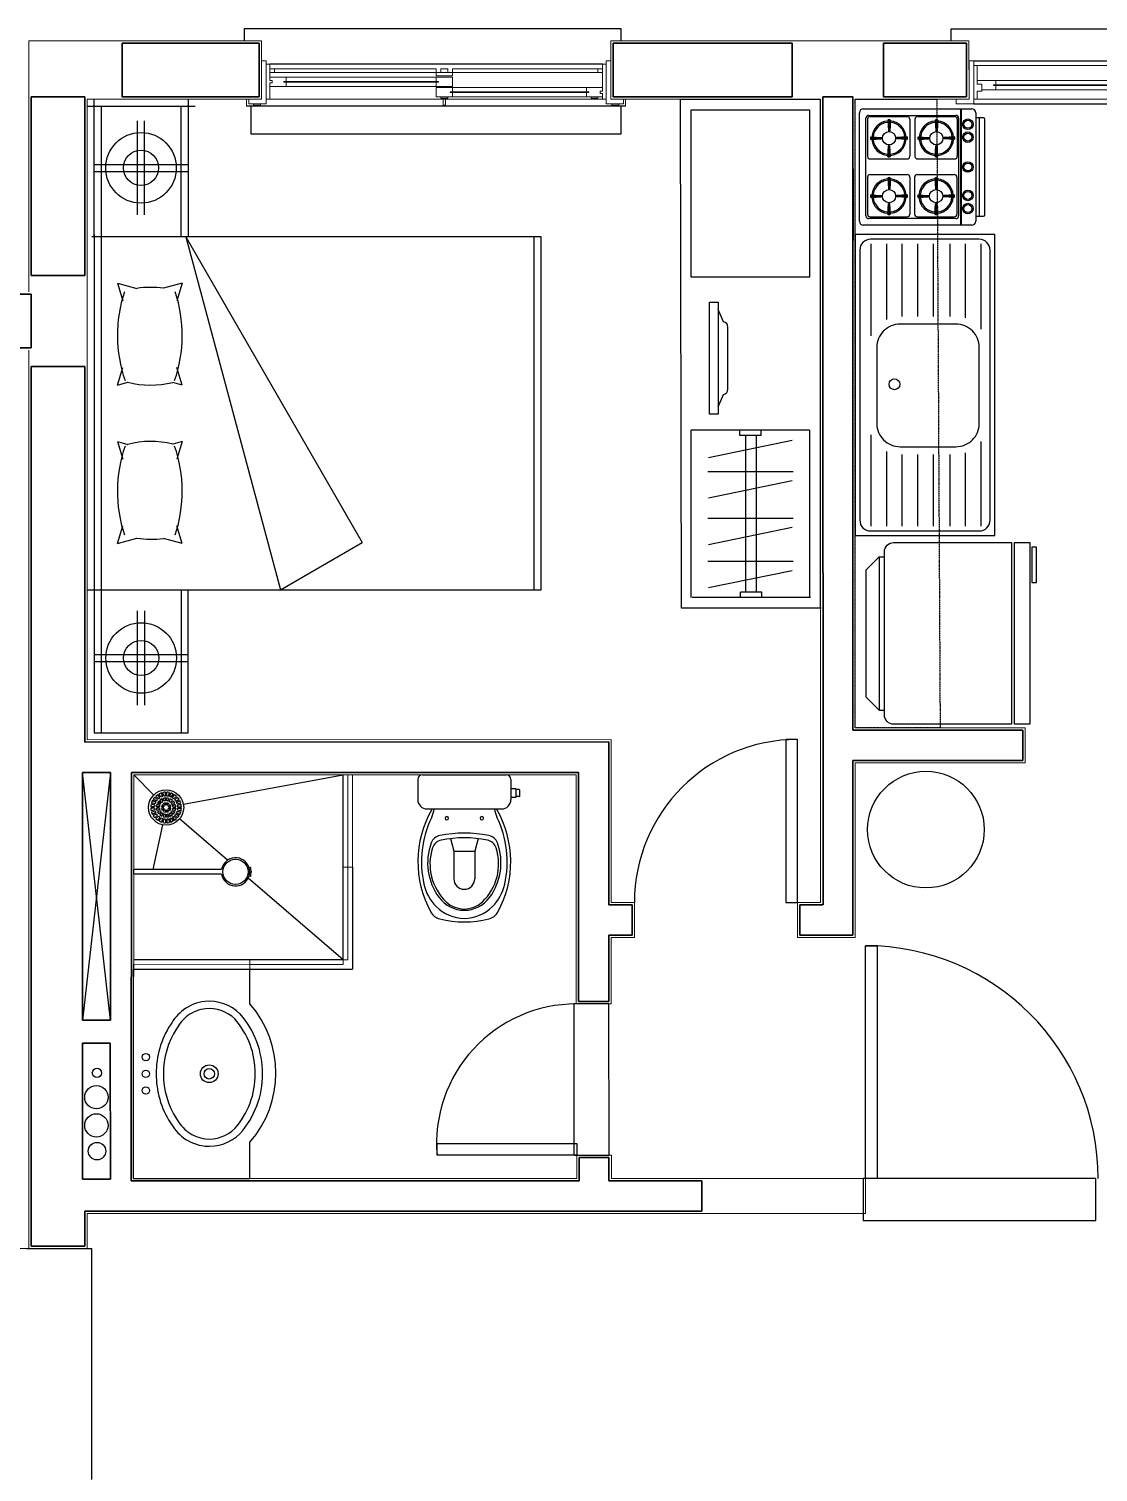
# Model space of a CAD drawing. Header units: millimetres. Extents: x -32319 to 9885, y 990 to 22164.
# Drawn here: x -2477 to 2116, y 15960 to 22158 of the extents above; entities that cross this region are included whole.
import ezdxf

# ---------------------------------------------------------------- set-up
doc = ezdxf.new("R2010")
doc.units = ezdxf.units.MM
doc.linetypes.add('HIDDEN', pattern=[0.375, 0.25, -0.125])
doc.layers.add('door', color=53, linetype='Continuous')
doc.layers.add('furniture', color=34, linetype='Continuous')
for name, color, linetype, lineweight in [('plaster', 4, 'Continuous', 13), ('wall', 5, 'Continuous', 35), ('wind', 161, 'Continuous', 5)]:
    doc.layers.add(name, color=color, linetype=linetype, lineweight=lineweight)

msp = doc.modelspace()

# ---------------------------------------------------------------- linework, layer by layer
for p, q in [((1484.7, 22157.9, 27000), (2718.8, 22157.9, 27000)), ((1484.7, 22105.9, 27000), (1484.7, 22157.9, 27000)), ((1581.7, 22020.9), (2641.7, 22020.9)), ((85.9, 21825.9), (-1542.3, 21825.9)), ((1581.7, 21835.9), (2641.7, 21835.9)), ((-2127.3, 18965.2), (-2247.3, 17901.8)), ((-2127.3, 17901.8), (-2247.3, 18965.1)), ((14.3, 17970.9), (-135.7, 17970.9)), ((-135.7, 17970.9), (-135.7, 17320.9)), ((16.4, 17320.9), (14.3, 17970.9)), ((-133.6, 17320.9), (16.4, 17320.9)), ((2106.6, 17220.9), (1106.6, 17220.9)), ((1106.6, 17220.9), (1106.6, 17040.9)), ((2106.6, 17040.9), (2106.6, 17220.9)), ((1106.6, 17040.9), (2106.6, 17040.9)), ((-2487.2, 16920.8), (-2207.2, 16920.8)), ((-2207.2, 15929.2), (-2207.2, 16920.8))]:
    msp.add_line(p, q)
for points in [[(67.8, 22105.8), (67.8, 22157.8), (-1552.2, 22157.8), (-1552.2, 22105.8)], [(-12.3, 22005.9), (-1442.3, 22005.9)]]:
    msp.add_lwpolyline(points)
for centre, radius in [((-2184.7, 17674.8), 20), ((-2187.3, 17570.2), 50), ((-2187.3, 17449.3), 50), ((-2184.7, 17338.8), 37.5)]:
    msp.add_circle(centre, radius)
at = {"layer": 'door'}
for p, q in [((824.2, 19106.4), (774.2, 19106.4)), ((774.2, 19106.4), (774.2, 18406.4)), ((824.2, 18406.4), (824.2, 19106.4)), ((774.2, 18406.4), (824.2, 18406.4)), ((1116.5, 18220.9), (1166.5, 18220.9)), ((1116.5, 17220.9), (1116.5, 18220.9)), ((1166.5, 18220.9), (1166.5, 17220.9)), ((-723.7, 17370.9), (-123.7, 17370.9)), ((-723.7, 17320.9), (-723.7, 17370.9)), ((-123.7, 17370.9), (-123.7, 17320.9)), ((-123.7, 17320.9), (-723.7, 17320.9)), ((1166.5, 17220.9), (1106.5, 17220.9))]:
    msp.add_line(p, q, dxfattribs=at)
for centre, radius, start, end in [((824.2, 18406.4), 700, 90, 179.99937), ((1116.5, 17220.9), 1000, 0.00106, 90), ((-125.8, 17370.9), 600, 90, 184.76364), ((-2477.4, 15929.2), 991.5, 89.99517, 180)]:
    msp.add_arc(centre, radius, start, end, dxfattribs=at)
at = {"layer": 'furniture'}
for p, q in [((-2227.3, 21825.6), (-1762.5, 21825.6)), ((-2197, 21265), (-2197, 21855.9)), ((-2166.5, 21825.6), (-2166.5, 19135.6)), ((-1823.1, 21265), (-1823.1, 21825.6)), ((-1792.8, 21855.9), (-1792.8, 21265)), ((325.8, 19670.6), (322.7, 21855.9)), ((322.7, 21855.9), (922.7, 21855.9)), ((921.9, 21855.9), (922.4, 19670.6)), ((-2010.6, 21359), (-2010.6, 21763.2)), ((-1980.3, 21359), (-1980.3, 21763.2)), ((368.5, 21091.4), (368.5, 21810.1)), ((368.5, 21810.1), (876.9, 21810.1)), ((1090.5, 21331.6), (1090.5, 21797.5)), ((1107.6, 21814.6), (1573.5, 21814.6)), ((1119, 21354.4), (1119, 21774.8)), ((1125.7, 21769.6), (1125.7, 21610.6)), ((1130.3, 21786.2), (1505.3, 21786.2)), ((1137.1, 21781), (1296.1, 21781)), ((1212.3, 21765.7), (1215.1, 21720.2)), ((1218, 21765.7), (1218, 21767.6)), ((1218, 21765.7), (1218, 21718.7)), ((1223.7, 21765.7), (1220.8, 21720.2)), ((1307.5, 21769.6), (1307.5, 21610.6)), ((1329.2, 21769.6), (1329.2, 21610.6)), ((1340.6, 21781), (1499.6, 21781)), ((1415.8, 21765.7), (1418.6, 21720.2)), ((1421.5, 21765.7), (1421.5, 21767.6)), ((1421.5, 21765.7), (1421.5, 21718.7)), ((1427.2, 21765.7), (1424.3, 21720.2)), ((1511, 21769.6), (1511, 21610.6)), ((1516.7, 21774.8), (1516.7, 21354.4)), ((1525.9, 21314.6), (1525.9, 21814.6)), ((1528.8, 21314.6), (1528.8, 21814.6)), ((1590.5, 21797.5), (1590.5, 21331.6)), ((1624.2, 21775.2), (1590.5, 21775.2)), ((1607.2, 21353.9), (1607.2, 21775.2)), ((1629.9, 21359.6), (1629.9, 21769.6)), ((1140.4, 21693.7), (1185.8, 21690.9)), ((1295.6, 21693.7), (1250.1, 21690.9)), ((1343.9, 21693.7), (1389.3, 21690.9)), ((1499.1, 21693.7), (1453.6, 21690.9)), ((1140.4, 21688.1), (1138.4, 21688.1)), ((1140.4, 21688.1), (1187.3, 21688.1)), ((1140.4, 21682.4), (1185.8, 21685.2)), ((1212.3, 21610.5), (1215.1, 21655.9)), ((1218, 21610.5), (1218, 21657.4)), ((1223.7, 21610.5), (1220.8, 21655.9)), ((1295.6, 21688.1), (1248.7, 21688.1)), ((1295.6, 21682.4), (1250.1, 21685.2)), ((1295.6, 21688.1), (1297.5, 21688.1)), ((1343.9, 21688.1), (1341.9, 21688.1)), ((1343.9, 21688.1), (1390.8, 21688.1)), ((1343.9, 21682.4), (1389.3, 21685.2)), ((1415.8, 21610.5), (1418.6, 21655.9)), ((1421.5, 21610.5), (1421.5, 21657.4)), ((1427.2, 21610.5), (1424.3, 21655.9)), ((1499.1, 21688.1), (1452.2, 21688.1)), ((1499.1, 21682.4), (1453.6, 21685.2)), ((1499.1, 21688.1), (1501, 21688.1)), ((-2197.6, 21576.2), (-1793.4, 21576.2)), ((1137.1, 21599.2), (1296.1, 21599.2)), ((1218, 21610.5), (1218, 21608.5)), ((1340.6, 21599.2), (1499.6, 21599.2)), ((1421.5, 21610.5), (1421.5, 21608.5)), ((-2197.6, 21545.9), (-1793.4, 21545.9)), ((1125.7, 21521.2), (1125.7, 21362.1)), ((1137.1, 21532.5), (1296.1, 21532.5)), ((1212.3, 21517.2), (1215.1, 21471.7)), ((1218, 21517.2), (1218, 21519.1)), ((1218, 21517.2), (1218, 21470.3)), ((1223.7, 21517.2), (1220.8, 21471.7)), ((1307.5, 21521.2), (1307.5, 21362.1)), ((1327.8, 21521.2), (1327.8, 21362.1)), ((1339.2, 21532.5), (1498.3, 21532.5)), ((1414.4, 21517.2), (1417.3, 21471.7)), ((1420.1, 21517.2), (1420.1, 21519.1)), ((1420.1, 21517.2), (1420.1, 21470.3)), ((1425.8, 21517.2), (1423, 21471.7)), ((1509.7, 21521.2), (1509.7, 21362.1)), ((1140.4, 21445.3), (1185.8, 21442.4)), ((1295.6, 21445.3), (1250.1, 21442.4)), ((1342.5, 21445.3), (1388, 21442.4)), ((1497.7, 21445.3), (1452.3, 21442.4)), ((1140.4, 21439.6), (1138.4, 21439.6)), ((1140.4, 21439.6), (1187.3, 21439.6)), ((1140.4, 21433.9), (1185.8, 21436.7)), ((1212.3, 21362), (1215.1, 21407.4)), ((1218, 21362), (1218, 21408.9)), ((1223.7, 21362), (1220.8, 21407.4)), ((1295.6, 21439.6), (1248.7, 21439.6)), ((1295.6, 21433.9), (1250.1, 21436.7)), ((1295.6, 21439.6), (1297.5, 21439.6)), ((1342.5, 21439.6), (1340.6, 21439.6)), ((1342.5, 21439.6), (1389.5, 21439.6)), ((1342.5, 21433.9), (1388, 21436.7)), ((1414.4, 21362), (1417.3, 21407.4)), ((1420.1, 21362), (1420.1, 21408.9)), ((1425.8, 21362), (1423, 21407.4)), ((1497.7, 21439.6), (1450.8, 21439.6)), ((1497.7, 21433.9), (1452.3, 21436.7)), ((1497.7, 21439.6), (1499.7, 21439.6)), ((1505.3, 21343), (1130.3, 21343)), ((1137.1, 21350.7), (1296.1, 21350.7)), ((1218, 21362), (1218, 21360)), ((1339.2, 21350.7), (1498.3, 21350.7)), ((1420.1, 21362), (1420.1, 21360)), ((1590.5, 21353.9), (1624.2, 21353.9)), ((-277.1, 21265), (-2207.1, 21265)), ((-2197, 21275.1), (-2197, 19739.2)), ((-1802.9, 21265), (-1396.8, 19749.3)), ((-1802.9, 21265), (-1045.1, 19952.3)), ((-307.4, 21265), (-307.4, 19749.3)), ((-277.1, 19749.3), (-277.1, 21265)), ((1672.5, 21274.5), (1072.4, 21274.5)), ((1072.4, 21274.5), (1072.5, 19981.8)), ((1573.5, 21314.6), (1107.6, 21314.6)), ((1614.8, 21274.5), (1148.9, 21274.5)), ((1672.5, 19981.8), (1672.5, 21274.5)), ((1092.5, 21207.9), (1092.5, 20048.4)), ((1605.8, 21254.5), (1139.1, 21254.5)), ((1141.8, 20839.4), (1141.8, 21234.5)), ((1208.5, 20910.1), (1208.5, 21234.5)), ((1275.1, 20923.4), (1275.1, 21234.5)), ((1341.8, 20923.4), (1341.8, 21234.5)), ((1408.5, 20923.4), (1408.5, 21234.5)), ((1480.4, 20923.4), (1480.4, 21234.5)), ((1547.1, 20916.9), (1547.1, 21234.5)), ((1613.7, 20868.2), (1613.7, 21234.5)), ((1652.5, 20048.4), (1652.5, 21207.9)), ((876.9, 21091.4), (368.5, 21091.4)), ((-2097, 21066.2), (-2014.2, 21043.4)), ((-2097, 21066.2), (-2073.3, 20990.6)), ((-1818.4, 21066.2), (-1898.5, 21044.1)), ((-1818.4, 21066.2), (-1842.1, 20990.6)), ((447, 20503.8), (447, 20984.2)), ((447, 20984.2), (484.2, 20984.2)), ((484.2, 20984.2), (484.2, 20503.8)), ((506.7, 20900.4), (484.2, 20952.8)), ((526.1, 20611), (526.1, 20876.9)), ((526.1, 20665.2), (526.1, 20822.7)), ((526.1, 20665.2), (526.1, 20822.7)), ((-2097, 20628.1), (-2073.3, 20703.7)), ((-1818.4, 20628.1), (-1842.1, 20703.7)), ((-2097, 20628.1), (-2052.2, 20640.4)), ((-1818.4, 20628.1), (-1859.5, 20639.4)), ((484.2, 20535.2), (506.7, 20587.5)), ((484.2, 20503.8), (447, 20503.8)), ((368.5, 19716.5), (368.5, 20435.1)), ((876.9, 20435.1), (368.5, 20435.1)), ((576.9, 20412.2), (576.9, 20435.1)), ((668.5, 20412.2), (576.9, 20412.2)), ((602.9, 19739.4), (602.9, 20412.2)), ((648.7, 19739.4), (648.7, 20412.2)), ((668.5, 20412.2), (668.5, 20435.1)), ((1141.8, 20021.8), (1141.8, 20414.1)), ((-2097, 20386.2), (-2052.2, 20373.8)), ((-2097, 20386.2), (-2073.3, 20310.6)), ((-1818.4, 20386.2), (-1859.5, 20374.9)), ((-1818.4, 20386.2), (-1842.1, 20310.6)), ((802.2, 20389.7), (443.1, 20315.6)), ((1208.5, 20021.8), (1208.5, 20343.5)), ((1275.1, 20021.8), (1275.1, 20330.1)), ((1341.8, 20021.8), (1341.8, 20330.1)), ((1408.5, 20021.8), (1408.5, 20330.1)), ((1480.4, 20021.8), (1480.4, 20330.1)), ((1547.1, 20021.8), (1547.1, 20336.7)), ((1613.7, 20021.8), (1613.7, 20385.3)), ((806, 20255.7), (439.4, 20255.7)), ((802.2, 20216.9), (443.1, 20142.8)), ((-2097, 19948), (-2073.3, 20023.6)), ((-1818.4, 19948), (-1842.1, 20023.6)), ((806, 20055), (439.4, 20055)), ((-2097, 19948), (-2014.2, 19970.9)), ((-1818.4, 19948), (-1898.5, 19970.1)), ((802.2, 20016.2), (443.1, 19942.1)), ((1072.5, 19981.8), (1672.5, 19981.8)), ((1139.1, 20001.8), (1605.8, 20001.8)), ((-1396.8, 19749.3), (-1045.1, 19952.3)), ((806, 19870), (439.4, 19870)), ((1175.6, 19890.8), (1198.5, 19890.8)), ((802.2, 19831.1), (443.1, 19757)), ((-2227.3, 19749.3), (-277.1, 19749.3)), ((-2197, 19739.2), (-2196.9, 19135.6)), ((-1823, 19749.3), (-1823, 19135.6)), ((-1792.7, 19135.6), (-1792.7, 19749.3)), ((880, 19716.5), (371.6, 19716.5)), ((580, 19716.5), (580, 19739.4)), ((671.6, 19739.4), (580, 19739.4)), ((671.6, 19716.5), (671.6, 19739.4)), ((-2010.1, 19254.2), (-2010.1, 19658.4)), ((-1979.8, 19254.2), (-1979.8, 19658.4)), ((925.8, 19670.6), (325.8, 19670.6)), ((-2197, 19471.5), (-1792.8, 19471.5)), ((-2197, 19441.2), (-1792.8, 19441.2)), ((1175.6, 19232.9), (1198.5, 19233)), ((-2196.9, 19135.6), (-1792.7, 19135.6)), ((-2027.1, 18955.1), (-1940.8, 18868)), ((-1813.5, 18828.1), (-1127.4, 18955.1)), ((-1127.4, 18160.8), (-1127.4, 18955.1)), ((-806.6, 18935.1), (-806.6, 18848.1)), ((-786.6, 18955.1), (-426.6, 18955.1)), ((-406.6, 18935.1), (-406.6, 18848.1)), ((-1932, 18836.4), (-1946.2, 18844.6)), ((-1929, 18841.6), (-1943.2, 18849.8)), ((-1924.8, 18847.1), (-1936.3, 18858.7)), ((-1920.6, 18851.4), (-1932.1, 18862.9)), ((-1915, 18855.6), (-1923.2, 18869.7)), ((-1909.9, 18832.2), (-1919.1, 18841.5)), ((-1909.8, 18858.6), (-1918, 18872.7)), ((-1905.7, 18836.5), (-1914.9, 18845.7)), ((-1903.4, 18861.3), (-1907.6, 18877)), ((-1901.4, 18839.4), (-1906.3, 18851.4)), ((-1897.6, 18862.8), (-1901.9, 18878.6)), ((-1895.8, 18841.7), (-1900.8, 18853.7)), ((-1890.7, 18863.7), (-1890.7, 18880.1)), ((-1890.7, 18842.7), (-1890.7, 18855.7)), ((-1884.7, 18863.7), (-1884.7, 18880.1)), ((-1884.7, 18842.7), (-1884.7, 18855.7)), ((-1879.7, 18841.7), (-1874.7, 18853.7)), ((-1877.8, 18862.8), (-1873.6, 18878.6)), ((-1874.1, 18839.4), (-1869.1, 18851.4)), ((-1872.1, 18861.3), (-1867.8, 18877)), ((-1869.8, 18836.5), (-1860.6, 18845.7)), ((-1865.6, 18858.6), (-1857.5, 18872.7)), ((-1865.6, 18832.2), (-1856.3, 18841.5)), ((-1860.4, 18855.6), (-1852.3, 18869.7)), ((-1854.9, 18851.4), (-1843.4, 18862.9)), ((-1850.7, 18847.1), (-1839.1, 18858.7)), ((-1846.4, 18841.6), (-1832.3, 18849.8)), ((-1843.4, 18836.4), (-1829.3, 18844.6)), ((-385.6, 18894.3), (-405.6, 18894.3)), ((-385.6, 18857.9), (-405.6, 18857.9)), ((-384.6, 18893.3), (-384.6, 18858.9)), ((-370.6, 18891.1), (-384.6, 18891.1)), ((-370.6, 18861.1), (-384.6, 18861.1)), ((-369.6, 18890.1), (-369.6, 18862.1)), ((-1937.1, 18817.3), (-1953.5, 18817.3)), ((-1937.1, 18811.3), (-1953.5, 18811.3)), ((-1936.2, 18824.2), (-1952, 18828.4)), ((-1936.2, 18804.4), (-1952, 18800.2)), ((-1934.7, 18830), (-1950.5, 18834.2)), ((-1934.7, 18798.6), (-1950.5, 18794.4)), ((-1932, 18792.2), (-1946.2, 18784.1)), ((-1929, 18787), (-1943.2, 18778.9)), ((-1924.8, 18781.5), (-1936.3, 18770)), ((-1916.1, 18817.3), (-1929.1, 18817.3)), ((-1916.1, 18811.3), (-1929.1, 18811.3)), ((-1915.1, 18822.4), (-1927.1, 18827.4)), ((-1915.1, 18806.3), (-1927.1, 18801.3)), ((-1912.8, 18827.9), (-1924.8, 18832.9)), ((-1912.8, 18800.7), (-1924.8, 18795.7)), ((-1909.9, 18796.4), (-1919.1, 18787.2)), ((-1905.7, 18792.2), (-1914.9, 18782.9)), ((-1898.3, 18817.3), (-1908, 18817.3)), ((-1898.3, 18811.3), (-1908, 18811.3)), ((-1901.4, 18789.3), (-1906.3, 18777.2)), ((-1897.3, 18819.7), (-1904.2, 18826.5)), ((-1897.3, 18809), (-1904.2, 18802.1)), ((-1895.8, 18787), (-1900.8, 18774.9)), ((-1893.1, 18823.9), (-1900, 18830.8)), ((-1893.1, 18804.7), (-1900, 18797.9)), ((-1890.7, 18824.9), (-1890.7, 18834.6)), ((-1890.7, 18803.7), (-1890.7, 18794)), ((-1890.7, 18786), (-1890.7, 18772.9)), ((-1884.7, 18824.9), (-1884.7, 18834.6)), ((-1884.7, 18803.7), (-1884.7, 18794)), ((-1884.7, 18786), (-1884.7, 18772.9)), ((-1882.4, 18823.9), (-1875.5, 18830.8)), ((-1882.4, 18804.7), (-1875.5, 18797.9)), ((-1879.7, 18787), (-1874.7, 18774.9)), ((-1878.1, 18819.7), (-1871.3, 18826.5)), ((-1878.1, 18809), (-1871.3, 18802.1)), ((-1877.2, 18817.3), (-1867.5, 18817.3)), ((-1877.2, 18811.3), (-1867.5, 18811.3)), ((-1874.1, 18789.3), (-1869.1, 18777.2)), ((-1869.8, 18792.2), (-1860.6, 18782.9)), ((-1865.6, 18796.4), (-1856.3, 18787.2)), ((-1862.7, 18827.9), (-1850.6, 18832.9)), ((-1862.7, 18800.7), (-1850.6, 18795.7)), ((-1860.4, 18822.4), (-1848.3, 18827.4)), ((-1860.4, 18806.3), (-1848.3, 18801.3)), ((-1859.4, 18817.3), (-1846.3, 18817.3)), ((-1859.4, 18811.3), (-1846.3, 18811.3)), ((-1850.7, 18781.5), (-1839.1, 18770)), ((-1846.4, 18787), (-1832.3, 18778.9)), ((-1843.4, 18792.2), (-1829.3, 18784.1)), ((-1840.8, 18830), (-1825, 18834.2)), ((-1840.8, 18798.6), (-1825, 18794.4)), ((-1839.2, 18824.2), (-1823.5, 18828.4)), ((-1839.2, 18804.4), (-1823.5, 18800.2)), ((-1838.3, 18817.3), (-1822, 18817.3)), ((-1838.3, 18811.3), (-1822, 18811.3)), ((-766.6, 18808.1), (-446.6, 18808.1)), ((-1903.5, 18740.5), (-1944.6, 18548)), ((-1920.6, 18777.3), (-1932.1, 18765.7)), ((-1915, 18773), (-1923.2, 18758.9)), ((-1909.8, 18770), (-1918, 18755.9)), ((-1903.4, 18767.4), (-1907.6, 18751.6)), ((-1897.6, 18765.8), (-1901.9, 18750.1)), ((-1890.7, 18764.9), (-1890.7, 18748.6)), ((-1884.7, 18764.9), (-1884.7, 18748.6)), ((-1877.8, 18765.8), (-1873.6, 18750.1)), ((-1872.1, 18767.4), (-1867.8, 18751.6)), ((-1865.6, 18770), (-1857.5, 18755.9)), ((-1860.4, 18773), (-1852.3, 18758.9)), ((-1854.9, 18777.3), (-1843.4, 18765.7)), ((-1624.2, 18587.9), (-1830.5, 18765.1)), ((-665.9, 18680.8), (-651.6, 18627.3)), ((-547.3, 18680.8), (-561.6, 18627.3)), ((-651.6, 18627.3), (-561.6, 18627.3)), ((-651.6, 18627.3), (-651.6, 18508.3)), ((-561.6, 18627.3), (-561.6, 18508.3)), ((-1649.5, 18548), (-2027.6, 18548)), ((-2027.2, 18548), (-2027.2, 18528)), ((-1531.4, 18555.7), (-1525.9, 18557.4)), ((-1087.4, 18558), (-1087.4, 18120.8)), ((-1649.5, 18528), (-2027.6, 18528)), ((-1127.4, 18160.8), (-1535, 18511.2)), ((-1525.8, 18518), (-1531.5, 18519.8)), ((-1127.4, 18160.8), (-2027.2, 18160.9)), ((-2027.4, 17220.9), (-2027.4, 18120.8)), ((-2027.4, 18120.8), (-1527.4, 18120.8)), ((-1527.4, 17970.6), (-1527.4, 18120.8)), ((-1527.4, 18120.8), (-1087.4, 18120.8)), ((-1527.4, 17220.9), (-1527.4, 17377.6)), ((-2027.4, 17220.9), (-1527.4, 17220.9))]:
    msp.add_line(p, q, dxfattribs=at)
at = {"layer": 'furniture', "ltscale": 0.3}
for p, q in [((-1522.3, 21705.9), (-1522.3, 21825.9)), ((65.9, 21825.9), (65.9, 21705.9)), ((65.9, 21705.9), (-1522.3, 21705.9))]:
    msp.add_line(p, q, dxfattribs=at)
at = {"layer": 'furniture', "linetype": 'HIDDEN'}
for p, q in [((1073.1, 21855.9), (1423.1, 21855.9)), ((1073.2, 19156), (1073.2, 21855.9)), ((1423.1, 21855.9), (1437.6, 19156)), ((1437.6, 19156), (1073.2, 19156))]:
    msp.add_line(p, q, dxfattribs=at)
at = {"layer": 'furniture'}
for points in [[(876.9, 21810.1), (876.9, 21091.4)], [(876.9, 20435.1), (876.9, 19716.5)]]:
    msp.add_lwpolyline(points, dxfattribs=at)
for points in [[(1265.7, 20890.1, 0.414214), (1165.7, 20790.1), (1165.7, 20463.5, 0.414214), (1265.7, 20363.5), (1505.7, 20363.5, 0.414214), (1605.7, 20463.5), (1605.7, 20790.1, 0.414214), (1505.7, 20890.1)], [(1198.5, 19912.8, -0.414214), (1237.5, 19951.8), (1744.5, 19951.8), (1744.5, 19171.8), (1237.5, 19171.8, -0.414214), (1198.5, 19210.8)]]:
    msp.add_lwpolyline(points, format="xyb", close=True, dxfattribs=at)
for points in [[(1757.5, 19951.8), (1822.5, 19951.8), (1822.5, 19171.8), (1757.5, 19171.8)], [(1831.1, 19931.9), (1831.1, 19780.5), (1851.3, 19780.5), (1851.3, 19931.9)], [(1120.5, 19835.6), (1175.6, 19890.8), (1175.6, 19232.9), (1120.5, 19288.1), (1120.5, 19561.8)]]:
    msp.add_lwpolyline(points, close=True, dxfattribs=at)
for centre, radius in [((1556.9, 21748.2), 22.7), ((1556.9, 21748.2), 17), ((-1995.5, 21561.1), 151.6), ((1218, 21688.1), 28.4), ((1421.5, 21688.1), 28.4), ((1556.9, 21693), 22.7), ((1556.9, 21693), 17), ((-1995.5, 21561.1), 75.8), ((1556.9, 21564.6), 22.7), ((1556.9, 21564.6), 17), ((1218, 21439.6), 28.4), ((1420.1, 21439.6), 28.4), ((1556.9, 21442.8), 22.7), ((1556.9, 21442.8), 17), ((1556.9, 21386.3), 22.7), ((1556.9, 21386.3), 17), ((1241.4, 20631.8), 23.3), ((-1994.9, 19456.3), 151.6), ((-1994.9, 19456.3), 75.8), ((1376.6, 18719.3), 250.5), ((-1887.7, 18814.3), 75.5), ((-1589.5, 18538), 54.1), ((-1975, 17742.5), 15.9), ((-1975, 17670.9), 15.9), ((-1702.3, 17670.9), 38.1), ((-1702.3, 17670.9), 22.5), ((-1975, 17599.2), 15.9)]:
    msp.add_circle(centre, radius, dxfattribs=at)
for centre, radius, start, end in [((1107.6, 21797.5), 17, 90, 180), ((1130.3, 21774.8), 11.4, 90, 180), ((1137.1, 21769.6), 11.4, 90, 180), ((1218, 21688.1), 73.9, 94.21993, 175.78007), ((1218, 21688.1), 68.2, 94.27357, 175.72643), ((1218, 21758.3), 9.3, 52.34604, 127.65396), ((1218, 21688.1), 68.2, 4.27357, 85.72643), ((1218, 21688.1), 73.9, 4.21993, 85.78007), ((1296.1, 21769.6), 11.4, 0, 90), ((1340.6, 21769.6), 11.4, 90, 180), ((1421.5, 21688.1), 73.9, 94.21993, 175.78007), ((1421.5, 21688.1), 68.2, 94.27357, 175.72643), ((1421.5, 21758.3), 9.3, 52.34604, 127.65396), ((1421.5, 21688.1), 68.2, 4.27357, 85.72643), ((1421.5, 21688.1), 73.9, 4.21993, 85.78007), ((1499.6, 21769.6), 11.4, 0, 90), ((1505.3, 21774.8), 11.4, 0, 90), ((1573.5, 21797.5), 17, 0, 90), ((1624.2, 21769.6), 5.68, 0, 90), ((1147.7, 21688.1), 9.3, 142.34604, 217.65396), ((1218, 21722.2), 3.46, 214.84999, 325.15001), ((1288.2, 21688.1), 9.3, 322.34604, 37.65396), ((1351.2, 21688.1), 9.3, 142.34604, 217.65396), ((1421.5, 21722.2), 3.46, 214.84999, 325.15001), ((1491.7, 21688.1), 9.3, 322.34604, 37.65396), ((1218, 21688.1), 73.9, 184.21993, 265.78007), ((1218, 21688.1), 68.2, 184.27357, 265.72643), ((1183.9, 21688.1), 3.46, 304.84999, 55.15001), ((1218, 21653.9), 3.46, 34.84999, 145.15001), ((1218, 21688.1), 68.2, 274.27357, 355.72643), ((1218, 21688.1), 73.9, 274.21993, 355.78007), ((1252.1, 21688.1), 3.46, 124.84999, 235.15001), ((1421.5, 21688.1), 73.9, 184.21993, 265.78007), ((1421.5, 21688.1), 68.2, 184.27357, 265.72643), ((1387.4, 21688.1), 3.46, 304.84999, 55.15001), ((1421.5, 21653.9), 3.46, 34.84999, 145.15001), ((1421.5, 21688.1), 68.2, 274.27357, 355.72643), ((1421.5, 21688.1), 73.9, 274.21993, 355.78007), ((1455.6, 21688.1), 3.46, 124.84999, 235.15001), ((1137.1, 21610.6), 11.4, 180, 270), ((1218, 21617.8), 9.3, 232.34604, 307.65396), ((1296.1, 21610.6), 11.4, 270, 0), ((1340.6, 21610.6), 11.4, 180, 270), ((1421.5, 21617.8), 9.3, 232.34604, 307.65396), ((1499.6, 21610.6), 11.4, 270, 0), ((1137.1, 21521.2), 11.4, 90, 180), ((1218, 21439.6), 73.9, 94.21993, 175.78007), ((1218, 21439.6), 68.2, 94.27357, 175.72643), ((1218, 21509.8), 9.3, 52.34604, 127.65396), ((1218, 21439.6), 68.2, 4.27357, 85.72643), ((1218, 21439.6), 73.9, 4.21993, 85.78007), ((1296.1, 21521.2), 11.4, 0, 90), ((1339.2, 21521.2), 11.4, 90, 180), ((1420.1, 21439.6), 73.9, 94.21993, 175.78007), ((1420.1, 21439.6), 68.2, 94.27357, 175.72643), ((1420.1, 21509.8), 9.3, 52.34604, 127.65396), ((1420.1, 21439.6), 68.2, 4.27357, 85.72643), ((1420.1, 21439.6), 73.9, 4.21993, 85.78007), ((1498.3, 21521.2), 11.4, 0, 90), ((1147.7, 21439.6), 9.3, 142.34604, 217.65396), ((1218, 21473.7), 3.46, 214.84999, 325.15001), ((1288.2, 21439.6), 9.3, 322.34604, 37.65396), ((1349.9, 21439.6), 9.3, 142.34604, 217.65396), ((1420.1, 21473.7), 3.46, 214.84999, 325.15001), ((1490.4, 21439.6), 9.3, 322.34604, 37.65396), ((1218, 21439.6), 73.9, 184.21993, 265.78007), ((1218, 21439.6), 68.2, 184.27357, 265.72643), ((1183.9, 21439.6), 3.46, 304.84999, 55.15001), ((1218, 21405.5), 3.46, 34.84999, 145.15001), ((1218, 21439.6), 68.2, 274.27357, 355.72643), ((1218, 21439.6), 73.9, 274.21993, 355.78007), ((1252.1, 21439.6), 3.46, 124.84999, 235.15001), ((1420.1, 21439.6), 73.9, 184.21993, 265.78007), ((1420.1, 21439.6), 68.2, 184.27357, 265.72643), ((1386, 21439.6), 3.46, 304.84999, 55.15001), ((1420.1, 21405.5), 3.46, 34.84999, 145.15001), ((1420.1, 21439.6), 68.2, 274.27357, 355.72643), ((1420.1, 21439.6), 73.9, 274.21993, 355.78007), ((1454.3, 21439.6), 3.46, 124.84999, 235.15001), ((1107.6, 21331.6), 17, 180, 270), ((1130.3, 21354.4), 11.4, 180, 270), ((1137.1, 21362.1), 11.4, 180, 270), ((1218, 21369.3), 9.3, 232.34604, 307.65396), ((1296.1, 21362.1), 11.4, 270, 0), ((1339.2, 21362.1), 11.4, 180, 270), ((1420.1, 21369.3), 9.3, 232.34604, 307.65396), ((1498.3, 21362.1), 11.4, 270, 0), ((1505.3, 21354.4), 11.4, 270, 0), ((1573.5, 21331.6), 17, 270, 0), ((1624.2, 21359.6), 5.68, 270, 0), ((1139.1, 21207.9), 46.7, 90, 180), ((1605.8, 21207.9), 46.7, 0, 90), ((-1505.6, 20842.1), 591.4, 161.59105, 199.20246), ((-1953.8, 20650.1), 397.9, 82.00717, 98.73199), ((-2409.8, 20842.1), 591.4, 340.79754, 18.40895), ((502.1, 20876.9), 24, 359.99422, 78.8821), ((-1953.8, 21026), 397.9, 255.67702, 283.71647), ((502.1, 20611), 24, 281.10635, 359.99422), ((-1505.6, 20172.1), 591.4, 160.79754, 198.40895), ((-1953.8, 19988.3), 397.9, 76.28353, 104.32298), ((-2409.8, 20172.1), 591.4, 341.59105, 19.20246), ((1139.1, 20048.4), 46.7, 180, 270), ((1605.8, 20048.4), 46.7, 270, 360), ((-1953.8, 20364.2), 397.9, 261.26801, 277.99283), ((-786.7, 18935.1), 20, 90.00035, 179.99965), ((-426.6, 18935.1), 20, 0, 89.99979), ((-1887.7, 18814.3), 65.8, 152.61318, 162.38682), ((-1887.7, 18814.3), 65.8, 137.61318, 147.38682), ((-1887.7, 18814.3), 65.8, 122.61318, 132.38682), ((-1887.7, 18814.3), 49.5, 138.4746, 146.5254), ((-1887.7, 18814.3), 41.5, 139.14548, 153.35452), ((-1887.7, 18814.3), 49.5, 123.4746, 131.5254), ((-1887.7, 18814.3), 65.8, 107.61318, 117.38682), ((-1887.7, 18814.3), 41.5, 116.64548, 130.85452), ((-1887.7, 18814.3), 49.5, 108.4746, 116.5254), ((-1887.7, 18814.3), 65.8, 92.61318, 102.38682), ((-1887.7, 18814.3), 41.5, 94.14548, 108.35452), ((-1887.7, 18814.3), 49.5, 93.4746, 101.5254), ((-1887.7, 18814.3), 28.5, 96.04233, 106.45767), ((-1887.7, 18814.3), 65.8, 77.61318, 87.38682), ((-1887.7, 18814.3), 49.5, 78.4746, 86.5254), ((-1887.7, 18814.3), 41.5, 71.64548, 85.85452), ((-1887.7, 18814.3), 28.5, 73.54233, 83.95767), ((-1887.7, 18814.3), 49.5, 63.4746, 71.5254), ((-1887.7, 18814.3), 41.5, 49.14548, 63.35452), ((-1887.7, 18814.3), 65.8, 62.61318, 72.38682), ((-1887.7, 18814.3), 49.5, 48.4746, 56.5254), ((-1887.7, 18814.3), 41.5, 26.64548, 40.85452), ((-1887.7, 18814.3), 65.8, 47.61318, 57.38682), ((-1887.7, 18814.3), 49.5, 33.4746, 41.5254), ((-1887.7, 18814.3), 65.8, 32.61318, 42.38682), ((-1887.7, 18814.3), 65.8, 17.61318, 27.38682), ((-766.6, 18848.1), 40, 180.14076, 270.00007), ((-446.6, 18848.1), 40, 269.99986, 0.00014), ((-405.6, 18893.3), 1, 90.00133, 179.99867), ((-405.6, 18858.9), 1, 180.00133, 269.99867), ((-385.6, 18893.3), 1, 0.00133, 89.99867), ((-385.6, 18858.9), 1, 270.00133, 359.99867), ((-370.6, 18890.1), 1, 0.00133, 89.99867), ((-370.6, 18862.1), 1, 270.00133, 359.99867), ((-1887.7, 18814.3), 65.8, 167.61318, 177.38682), ((-1887.7, 18814.3), 65.8, 182.61318, 192.38682), ((-1887.7, 18814.3), 65.8, 197.61318, 207.38682), ((-1887.7, 18814.3), 65.8, 212.61318, 222.38682), ((-1887.7, 18814.3), 49.5, 168.4746, 176.5254), ((-1887.7, 18814.3), 49.5, 183.4746, 191.5254), ((-1887.7, 18814.3), 49.5, 153.4746, 161.5254), ((-1887.7, 18814.3), 49.5, 198.4746, 206.5254), ((-1887.7, 18814.3), 41.5, 161.64548, 175.85452), ((-1887.7, 18814.3), 41.5, 184.14548, 198.35452), ((-1887.7, 18814.3), 49.5, 213.4746, 221.5254), ((-1887.7, 18814.3), 41.5, 206.64548, 220.85452), ((-1887.7, 18814.3), 28.5, 163.54233, 173.95767), ((-1887.7, 18814.3), 28.5, 186.04233, 196.45767), ((-1887.7, 18814.3), 41.5, 229.14548, 243.35452), ((-1887.7, 18814.3), 28.5, 141.04233, 151.45767), ((-1887.7, 18814.3), 28.5, 208.54233, 218.95767), ((-1887.7, 18814.3), 20.5, 143.41497, 171.58503), ((-1887.7, 18814.3), 20.5, 188.41497, 216.58503), ((-1887.7, 18814.3), 28.5, 118.54233, 128.95767), ((-1887.7, 18814.3), 28.5, 231.04233, 241.45767), ((-1887.7, 18814.3), 20.5, 98.41497, 126.58503), ((-1887.7, 18814.3), 20.5, 233.41497, 261.58503), ((-1887.7, 18814.3), 11, 150.82662, 164.17338), ((-1887.7, 18814.3), 11, 195.82662, 209.17338), ((-1887.7, 18814.3), 28.5, 253.54233, 263.95767), ((-1887.7, 18814.3), 11, 105.82662, 119.17338), ((-1887.7, 18814.3), 11, 240.82662, 254.17338), ((-1887.7, 18814.3), 20.5, 53.41497, 81.58503), ((-1887.7, 18814.3), 11, 60.82662, 74.17338), ((-1887.7, 18814.3), 11, 285.82662, 299.17338), ((-1887.7, 18814.3), 20.5, 278.41497, 306.58503), ((-1887.7, 18814.3), 28.5, 276.04233, 286.45767), ((-1887.7, 18814.3), 11, 15.82662, 29.17338), ((-1887.7, 18814.3), 11, 330.82662, 344.17338), ((-1887.7, 18814.3), 28.5, 51.04233, 61.45767), ((-1887.7, 18814.3), 28.5, 298.54233, 308.95767), ((-1887.7, 18814.3), 20.5, 8.41497, 36.58503), ((-1887.7, 18814.3), 20.5, 323.41497, 351.58503), ((-1887.7, 18814.3), 41.5, 296.64548, 310.85452), ((-1887.7, 18814.3), 28.5, 28.54233, 38.95767), ((-1887.7, 18814.3), 28.5, 321.04233, 331.45767), ((-1887.7, 18814.3), 28.5, 6.04233, 16.45767), ((-1887.7, 18814.3), 28.5, 343.54233, 353.95767), ((-1887.7, 18814.3), 41.5, 319.14548, 333.35452), ((-1887.7, 18814.3), 49.5, 318.4746, 326.5254), ((-1887.7, 18814.3), 41.5, 4.14548, 18.35452), ((-1887.7, 18814.3), 41.5, 341.64548, 355.85452), ((-1887.7, 18814.3), 49.5, 18.4746, 26.5254), ((-1887.7, 18814.3), 49.5, 333.4746, 341.5254), ((-1887.7, 18814.3), 49.5, 3.4746, 11.5254), ((-1887.7, 18814.3), 49.5, 348.4746, 356.5254), ((-1887.7, 18814.3), 65.8, 317.61318, 327.38682), ((-1887.7, 18814.3), 65.8, 332.61318, 342.38682), ((-1887.7, 18814.3), 65.8, 2.61318, 12.38682), ((-1887.7, 18814.3), 65.8, 347.61318, 357.38682), ((-356, 18581.3), 450, 150.09393, 208.67677), ((-836.2, 18817.3), 100, 333.82224, 354.72693), ((-377, 18817.3), 100, 185.27307, 206.17776), ((-857.1, 18581.3), 450, 331.32324, 29.90603), ((-1887.7, 18814.3), 65.8, 227.61318, 237.38682), ((-1887.7, 18814.3), 49.5, 228.4746, 236.5254), ((-1887.7, 18814.3), 65.8, 242.61318, 252.38682), ((-1887.7, 18814.3), 49.5, 243.4746, 251.5254), ((-1887.7, 18814.3), 65.8, 257.61318, 267.38682), ((-1887.7, 18814.3), 41.5, 251.64548, 265.85452), ((-1887.7, 18814.3), 49.5, 258.4746, 266.5254), ((-1887.7, 18814.3), 41.5, 274.14548, 288.35452), ((-1887.7, 18814.3), 49.5, 273.4746, 281.5254), ((-1887.7, 18814.3), 65.8, 272.61318, 282.38682), ((-1887.7, 18814.3), 49.5, 288.4746, 296.5254), ((-1887.7, 18814.3), 65.8, 287.61318, 297.38682), ((-1887.7, 18814.3), 49.5, 303.4746, 311.5254), ((-1887.7, 18814.3), 65.8, 302.61318, 312.38682), ((-356, 18581.3), 435, 153.82193, 192.78909), ((-681.6, 18768.2), 7.5, 90, 270), ((-681.6, 18768.2), 7.5, 270, 90), ((-531.6, 18768.2), 7.5, 90, 270), ((-531.6, 18768.2), 7.5, 270, 90), ((-857.1, 18581.3), 435, 347.21091, 26.17807), ((-514.1, 18576.5), 250, 159.916, 216.42868), ((-701.9, 18645.2), 50, 100.98889, 159.91569), ((-695.8, 18625.4), 50, 101.43528, 162.31356), ((-606.6, 18154.3), 550, 79.01114, 100.98886), ((-606.6, 18184.3), 500, 78.56461, 101.43539), ((-517.4, 18625.4), 50, 17.68644, 78.56472), ((-511.3, 18645.2), 50, 20.08273, 79.01094), ((-699.1, 18576.5), 250, 323.57132, 20.084), ((-1589.5, 18538), 60.8, 16.9908, 170.53127), ((-529.1, 18572.2), 225, 162.31427, 226.45056), ((-684.1, 18572.2), 225, 313.54942, 17.6858), ((-1589.5, 18538), 60.8, 342.61204, 16.9908), ((-1525.8, 18556.9), 0.485, 354.71051, 106.9908), ((-1486.7, 18553.3), 38.8, 174.71051, 203.35334), ((-1486.7, 18522.6), 38.8, 156.64666, 186.02132), ((-1589.5, 18538), 60.8, 189.46873, 342.61204), ((-1525.7, 18518.5), 0.485, 252.61204, 6.02132), ((-585.2, 18529.2), 200, 192.78349, 224.53175), ((-606.6, 18508.3), 45, 180.00025, 359.99975), ((-628, 18529.2), 200, 315.46823, 347.216), ((-606.6, 18508.2), 135, 216.42796, 323.57204), ((-606.6, 18490.7), 112.5, 226.4506, 313.54921), ((-698.2, 18394.1), 60, 208.67584, 256.41344), ((-606.6, 18508.2), 170, 224.53357, 315.46632), ((-515, 18394.1), 60, 283.58694, 331.32577), ((-606.6, 18773.2), 450, 256.41403, 283.58597), ((-1697.7, 17784.1), 198.7, 96.82334, 125.47682), ((-1702.9, 17792.5), 189.6, 45.61805, 95.54756), ((-1664.4, 17759.1), 238.6, 128.51589, 149.27497), ((-1664.4, 17759.1), 207.4, 128.74671, 149.42453), ((-1697.7, 17784.1), 167.4, 96.94269, 125.19526), ((-1702.9, 17792.5), 158.4, 45.99793, 95.42198), ((-1855.2, 17674.1), 381.7, 359.55492, 41.71436), ((-1867.8, 17674.1), 451.4, 318.94217, 41.05783), ((-1547.7, 17673.9), 382.7, 147.22675, 180.41386), ((-1546.9, 17673.6), 352.3, 147.17199, 180.4496), ((-1855.9, 17673.8), 351.1, 359.51618, 41.49595), ((-1546.9, 17668.1), 383.5, 179.5504, 212.73751), ((-1546.9, 17668.1), 352.3, 179.5504, 212.82801), ((-1855.9, 17667.9), 351.1, 318.50405, 0.48382), ((-1855.9, 17667.9), 382.4, 318.32438, 0.48382), ((-1664.4, 17582.6), 238.6, 210.72503, 231.48411), ((-1664.4, 17582.6), 207.4, 210.57547, 231.25329), ((-1697.7, 17557.7), 167.4, 234.80474, 263.05731), ((-1702.9, 17549.2), 158.4, 264.57802, 314.00207), ((-1697.7, 17557.7), 198.7, 234.52318, 263.17666), ((-1702.9, 17549.2), 189.6, 264.45244, 314.38195)]:
    msp.add_arc(centre, radius, start, end, dxfattribs=at)
at = {"layer": 'plaster'}
for p, q in [((-2477.3, 22105.9), (-2477.3, 21028.5)), ((-1477.3, 22105.9), (-2477.3, 22105.9)), ((-1477.3, 22105.9), (-1477.3, 21855.9)), ((22.7, 22105.9), (1561.5, 22105.9)), ((22.7, 21855.9), (22.7, 22105.9)), ((22.7, 21855.9), (22.7, 22105.9)), ((22.7, 22105.9), (1561.5, 22105.9)), ((1561.5, 22105.9), (1561.7, 21855.9)), ((-2227.4, 19105.2), (-2227.3, 21855.9)), ((-2227.3, 21855.9), (-1477.3, 21855.9)), ((922.7, 21855.9), (22.7, 21855.9)), ((922.7, 21855.9), (22.7, 21855.9)), ((922.7, 21855.9), (924.2, 18406.4)), ((1073.1, 21855.9), (1073.1, 19177.6)), ((1561.5, 21855.9), (1073.1, 21855.9)), ((1073.1, 21855.9), (1073.2, 19156)), ((1561.5, 21855.9), (1073.1, 21855.9)), ((-2477.3, 20778), (-2477.3, 16920.7)), ((1802.6, 19156), (1072.6, 19156)), ((1802.6, 19006), (1802.6, 19156)), ((23.8, 19106.4), (-2227.4, 19105.2)), ((24.2, 18406.4), (23.8, 19106)), ((1802.6, 19006), (1073.2, 19006)), ((1073.2, 19006), (1073.2, 18256.4)), ((-2027.4, 17220.9), (-2027.1, 18955.1)), ((-2027.1, 18955.2), (-125.8, 18955.1)), ((-125.8, 17970.9), (-125.8, 18955.1)), ((24.2, 18406.4), (124.2, 18406.4)), ((124.2, 18406.4), (124.2, 18256.4)), ((824.2, 18256.4), (824.2, 18406.4)), ((824.2, 18406.4), (924.2, 18406.4)), ((24.2, 17970.9), (24.2, 18256.4)), ((124.2, 18256.4), (24.2, 18256.4)), ((824.4, 18256.4), (1073.2, 18256.4)), ((-125.8, 17970.9), (24.2, 17970.9)), ((-123.7, 17320.9), (26.3, 17320.9)), ((-123.7, 17320.9), (-123.7, 17220.9)), ((26.3, 17320.9), (26.3, 17220.9)), ((-123.7, 17220.9), (-2027.4, 17220.9)), ((26.3, 17220.9), (1116.5, 17220.9)), ((1116.5, 17220.9), (1116.5, 17070.9)), ((-2227.4, 17070.9), (-2227.4, 16920.7)), ((1116.5, 17070.9), (-2227.3, 17070.9)), ((-2227.4, 16920.7), (-2477.3, 16920.7))]:
    msp.add_line(p, q, dxfattribs=at)
at = {"layer": 'wall'}
for p, q in [((-1487.3, 22095.9), (-2076, 22095.9)), ((-2076, 21865.9), (-2076, 22095.9)), ((-1487.3, 22095.9), (-1487.3, 21865.9)), ((32.7, 22095.9), (802.4, 22095.9)), ((32.7, 21865.9), (32.7, 22095.9)), ((32.7, 21865.9), (32.7, 22095.9)), ((32.7, 22095.9), (802.4, 22095.9)), ((802.4, 21865.9), (802.4, 22095.9)), ((1193.7, 21865.9), (1193.7, 22095.9)), ((1193.7, 22095.9), (1551.5, 22095.9)), ((1551.5, 22095.9), (1551.5, 21865.9)), ((-2467.3, 21098.9), (-2467.3, 21865.9)), ((-2237.3, 21865.9), (-2467.3, 21865.9)), ((-2237.3, 21098.9), (-2237.3, 21865.9)), ((-2076, 21865.9), (-1487.3, 21865.9)), ((802.4, 21865.9), (32.7, 21865.9)), ((802.4, 21865.9), (32.7, 21865.9)), ((933, 21249.4), (933, 21865.9)), ((933, 21865.9), (1063.1, 21865.9)), ((1063, 21249.4), (1063.1, 21865.9)), ((1063.1, 21865.9), (1063.5, 21249.4)), ((1551.5, 21865.9), (1193.7, 21865.9)), ((933, 21249.4), (934.4, 18396.4)), ((1063, 21249.4), (1062.7, 19146)), ((-2237.4, 21098.9), (-2467.4, 21098.9)), ((-2237.3, 21098.9), (-2467.3, 21098.9)), ((-3467.3, 21018.5), (-2467.4, 21018.5)), ((-2467.4, 20788), (-2467.4, 21018.5)), ((-2467.4, 20788), (-3467.3, 20788.4)), ((-2467.4, 20707.6), (-2237.4, 20707.6)), ((-2467.3, 20707.6), (-2467.3, 16930.7)), ((-2467.3, 20707.6), (-2237.3, 20707.6)), ((-2236.7, 19095.2), (-2237.3, 20707.6)), ((13.9, 19096.3), (-2236.7, 19095.2)), ((14.2, 18396.4), (13.9, 19096.2)), ((1792.6, 19146), (1062.6, 19146)), ((1792.6, 19016), (1792.6, 19146)), ((-2247.3, 18965.1), (-2247.4, 17901.8)), ((-2127.3, 18965.2), (-2247.3, 18965.1)), ((-2127.3, 18965.2), (-2127.3, 17901.8)), ((-2037.4, 17210.9), (-2037.1, 18965.1)), ((-2037.1, 18965.1), (-115.8, 18965.1)), ((-115.8, 18965.1), (-115.8, 17980.9)), ((1792.6, 19016), (1062.6, 19016)), ((1062.6, 18266.4), (1062.6, 19016)), ((14.2, 18396.4), (114.2, 18396.4)), ((114.2, 18396.4), (114.2, 18266.4)), ((834.2, 18266.4), (834.2, 18396.4)), ((834.2, 18396.4), (934.2, 18396.4)), ((114.2, 18266.4), (14.2, 18266.4)), ((14.2, 17980.9), (14.2, 18266.4)), ((834.4, 18266.4), (1062.6, 18266.4)), ((-115.8, 17980.9), (14.2, 17980.9)), ((-2127.3, 17901.8), (-2247.3, 17901.8)), ((-2247.4, 17801.8), (-2247.2, 17217.7)), ((-2127.4, 17801.8), (-2247.4, 17801.8)), ((-2127.4, 17801.8), (-2127.2, 17217.8)), ((-113.7, 17310.9), (-113.7, 17210.9)), ((-113.7, 17310.9), (14.6, 17310.9)), ((14.6, 17310.9), (14.6, 17210.9)), ((-2127.2, 17217.8), (-2247.2, 17217.7)), ((-113.7, 17210.9), (-2037.4, 17210.9)), ((14.6, 17210.9), (414.2, 17210.9)), ((414.1, 17210.9), (414.1, 17080.9)), ((414.2, 17210.9), (414.2, 17080.9)), ((-2237.4, 16930.7), (-2237.4, 17080.9)), ((414.2, 17080.9), (-2237.3, 17080.9)), ((-2467.4, 16930.7), (-2237.4, 16930.7))]:
    msp.add_line(p, q, dxfattribs=at)
at = {"layer": 'wind', "color": 250}
for p, q in [((-1442.3, 22005.9), (-1457.3, 22005.9)), ((-1442.3, 21935.9), (-1442.3, 22005.9)), ((1581.7, 22020.9), (1561.7, 22020.9)), ((1561.7, 22020.9), (1561.7, 22000.9)), ((1581.7, 21870.9), (1581.7, 22020.9)), ((-1442.3, 21950.9), (-1442.3, 21935.9)), ((-657.3, 21910.9), (-657.3, 21950.9)), ((1561.7, 22000.9), (1561.7, 21855.9)), ((1596.7, 22000.9), (1581.7, 22000.9)), ((1596.7, 21920.9), (1596.7, 22000.9)), ((-1432.3, 21935.9), (-1442.3, 21935.9)), ((-1442.3, 21935.9), (-1432.3, 21935.9)), ((-1442.3, 21855.9), (-1442.3, 21925.9)), ((-1442.3, 21925.9), (-1432.3, 21925.9)), ((-1442.3, 21925.9), (-1442.3, 21910.9)), ((-1432.3, 21925.9), (-1442.3, 21925.9)), ((-1432.3, 21925.9), (-1432.3, 21935.9)), ((-1432.3, 21935.9), (-1432.3, 21925.9)), ((-727.3, 21865.9), (-727.3, 21905.9)), ((-667.3, 21887.4), (-657.3, 21887.4)), ((-667.3, 21884.4), (-667.3, 21887.4)), ((-657.3, 21884.4), (-667.3, 21884.4)), ((-657.3, 21887.4), (-657.3, 21905.9)), ((-657.3, 21865.9), (-657.3, 21884.4)), ((-12.3, 21890.9), (-22.3, 21890.9)), ((-22.3, 21890.9), (-22.3, 21880.9)), ((-22.3, 21880.9), (-12.3, 21880.9)), ((-12.3, 21905.9), (-12.3, 21890.9)), ((-12.3, 21880.9), (-12.3, 21865.9)), ((1596.7, 21935.9), (1596.7, 21920.9)), ((1616.7, 21920.9), (1596.7, 21920.9)), ((1596.7, 21920.9), (1616.7, 21920.9)), ((1596.7, 21890.9), (1616.7, 21890.9)), ((1596.7, 21855.9), (1596.7, 21890.9)), ((1616.7, 21890.9), (1616.7, 21920.9)), ((1616.7, 21920.9), (1616.7, 21910.9)), ((1616.7, 21910.9), (1616.7, 21895.9)), ((-1542.3, 21825.9), (-1542.3, 21855.9)), ((-1457.3, 21855.9), (-1442.3, 21855.9)), ((-707.3, 21860.9), (-707.3, 21865.9)), ((-677.3, 21860.9), (-707.3, 21860.9)), ((-697.3, 21830.9), (-697.3, 21860.9)), ((-697.3, 21860.9), (-687.3, 21860.9)), ((-687.3, 21830.9), (-697.3, 21830.9)), ((-687.3, 21860.9), (-687.3, 21830.9)), ((-677.3, 21865.9), (-677.3, 21860.9)), ((85.9, 21855.9), (85.9, 21835.9)), ((85.9, 21835.9), (85.9, 21825.9)), ((1506.7, 21855.9), (1506.7, 21835.9)), ((1561.7, 21855.9), (1506.7, 21855.9)), ((1506.7, 21835.9), (1521.7, 21835.9)), ((1521.7, 21835.9), (1581.7, 21835.9)), ((1581.7, 21855.9), (1581.7, 21870.9)), ((1581.7, 21855.9), (1596.7, 21855.9)), ((1581.7, 21835.9), (1581.7, 21855.9))]:
    msp.add_line(p, q, dxfattribs=at)
at = {"layer": 'wind'}
for p, q in [((-657.3, 21950.9), (-1442.3, 21950.9)), ((2641.7, 22000.9), (1596.7, 22000.9)), ((-1442.3, 21910.9), (-657.3, 21910.9)), ((-727.3, 21905.9), (-12.3, 21905.9)), ((-657.3, 21887.4), (-82.3, 21887.4)), ((-657.3, 21884.4), (-82.3, 21884.4)), ((2171.7, 21935.9), (1596.7, 21935.9)), ((1616.7, 21895.9), (2171.7, 21895.9)), ((1666.7, 21917.4), (1676.7, 21917.4)), ((1666.7, 21914.4), (1666.7, 21917.4)), ((1676.7, 21914.4), (1666.7, 21914.4)), ((1676.7, 21935.9), (1676.7, 21917.4)), ((2171.7, 21917.4), (1676.7, 21917.4)), ((1676.7, 21914.4), (1676.7, 21895.9)), ((2171.7, 21914.4), (1676.7, 21914.4)), ((-12.3, 21865.9), (-727.3, 21865.9)), ((1596.7, 21855.9), (2171.7, 21855.9)), ((-1107.4, 18160.8), (-1107.4, 18955.1)), ((-1087.4, 18955.1), (-1107.4, 18955.1)), ((-1087.4, 18558), (-1087.4, 18955.1)), ((-1107.4, 18558), (-1127.4, 18558)), ((-1127.4, 18558), (-1127.4, 18160.8)), ((-1107.4, 18558), (-1087.4, 18558)), ((-1127.4, 18160.8), (-1527.4, 18160.8)), ((-1527.4, 18160.8), (-1527.4, 18140.8)), ((-1127.4, 18140.8), (-1127.4, 18160.8)), ((-1127.4, 18160.8), (-1107.4, 18160.8)), ((-2027.4, 18120.8), (-1527.4, 18120.8)), ((-1527.4, 18140.8), (-2027.2, 18140.9)), ((-2027.2, 18140.9), (-2027.2, 18120.8)), ((-1527.4, 18120.8), (-1527.4, 18140.8)), ((-1527.4, 18140.8), (-1127.4, 18140.8))]:
    msp.add_line(p, q, dxfattribs=at)
at = {"layer": 'wind', "color": 250}
for points in [[(-1477.3, 22020.9), (-1477.3, 22005.9), (-1477.3, 21855.9), (-1532.3, 21855.9), (-1532.3, 21835.9), (-1517.3, 21835.9), (-1457.3, 21835.9), (-1457.3, 21855.9), (-1457.3, 21870.9), (-1457.3, 22020.9)], [(22.7, 22020.9), (22.7, 22005.9), (22.7, 21855.9), (77.7, 21855.9), (77.7, 21835.9), (62.7, 21835.9), (2.7, 21835.9), (2.7, 21855.9), (2.7, 21870.9), (2.7, 22020.9)], [(-1422.3, 21985.9), (-1442.3, 21985.9), (-1442.3, 21970.9), (-1422.3, 21970.9)], [(-1372.3, 21950.9), (-1442.3, 21950.9), (-1442.3, 21935.9), (-1432.3, 21935.9), (-1432.3, 21925.9), (-1442.3, 21925.9), (-1442.3, 21910.9), (-1372.3, 21910.9), (-1372.3, 21929.4), (-1382.3, 21929.4), (-1382.3, 21932.4), (-1372.3, 21932.4)], [(-657.3, 21955.9), (-657.3, 21970.9), (-727.3, 21970.9), (-727.3, 21955.9)], [(-657.3, 21950.9), (-727.3, 21950.9), (-727.3, 21932.4), (-717.3, 21932.4), (-717.3, 21929.4), (-727.3, 21929.4), (-727.3, 21910.9), (-657.3, 21910.9)], [(-12.3, 21985.9), (-32.3, 21985.9), (-32.3, 21970.9), (-12.3, 21970.9)], [(-667.3, 21887.4), (-657.3, 21887.4), (-657.3, 21905.9), (-727.3, 21905.9), (-727.3, 21865.9), (-657.3, 21865.9), (-657.3, 21884.4), (-667.3, 21884.4)], [(-22.3, 21890.9), (-12.3, 21890.9), (-12.3, 21905.9), (-82.3, 21905.9), (-82.3, 21887.4), (-72.3, 21887.4), (-72.3, 21884.4), (-82.3, 21884.4), (-82.3, 21865.9), (-12.3, 21865.9), (-12.3, 21880.9), (-22.3, 21880.9)], [(1676.7, 21914.4), (1666.7, 21914.4), (1666.7, 21917.4), (1676.7, 21917.4), (1676.7, 21935.9), (1596.7, 21935.9), (1596.7, 21920.9), (1616.7, 21920.9), (1616.7, 21910.9), (1616.7, 21895.9), (1676.7, 21895.9)]]:
    msp.add_lwpolyline(points, close=True, dxfattribs=at)
for points in [[(2.7, 21855.9), (-12.3, 21855.9), (-12.3, 21880.9), (-22.3, 21880.9), (-22.3, 21890.9), (-12.3, 21890.9), (-12.3, 22005.9), (2.7, 22005.9)], [(-1422.3, 21970.9), (-1422.3, 21985.9)], [(-1372.3, 21950.9), (-1372.3, 21932.4)], [(-727.3, 21985.9), (-727.3, 21970.9)], [(-727.3, 21932.4), (-727.3, 21950.9)], [(-657.3, 21970.9), (-677.3, 21970.9), (-677.3, 21985.9), (-707.3, 21985.9), (-707.3, 21970.9)], [(-657.3, 21970.9), (-657.3, 21985.9)], [(-32.3, 21985.9), (-32.3, 21970.9)], [(-1372.3, 21929.4), (-1382.3, 21929.4), (-1382.3, 21932.4), (-1372.3, 21932.4)], [(-1372.3, 21929.4), (-1372.3, 21910.9)], [(-727.3, 21929.4), (-717.3, 21929.4), (-717.3, 21932.4), (-727.3, 21932.4)], [(-727.3, 21910.9), (-727.3, 21929.4)], [(-82.3, 21905.9), (-82.3, 21887.4)], [(-82.3, 21884.4), (-72.3, 21884.4), (-72.3, 21887.4), (-82.3, 21887.4)], [(-82.3, 21884.4), (-82.3, 21865.9)], [(-1482.3, 21835.9), (-1482.3, 21830.9), (-1512.3, 21830.9), (-1512.3, 21835.9)], [(-32.3, 21865.9), (-32.3, 21860.9), (-62.3, 21860.9), (-62.3, 21865.9)], [(27.7, 21835.9), (27.7, 21830.9), (57.7, 21830.9), (57.7, 21835.9)]]:
    msp.add_lwpolyline(points, dxfattribs=at)
at = {"layer": 'wind'}
for points in [[(-1442.3, 21970.9), (-727.3, 21970.9), (-727.3, 21985.9), (-1442.3, 21985.9)], [(-657.3, 21970.9), (-12.3, 21970.9), (-12.3, 21985.9), (-657.3, 21985.9)]]:
    msp.add_lwpolyline(points, close=True, dxfattribs=at)
for points in [[(-1372.3, 21932.4), (-727.3, 21932.4)], [(-1372.3, 21929.4), (-727.3, 21929.4)], [(2.7, 21855.9), (-1442.3, 21855.9)]]:
    msp.add_lwpolyline(points, dxfattribs=at)

doc.saveas('drawing.dxf')
